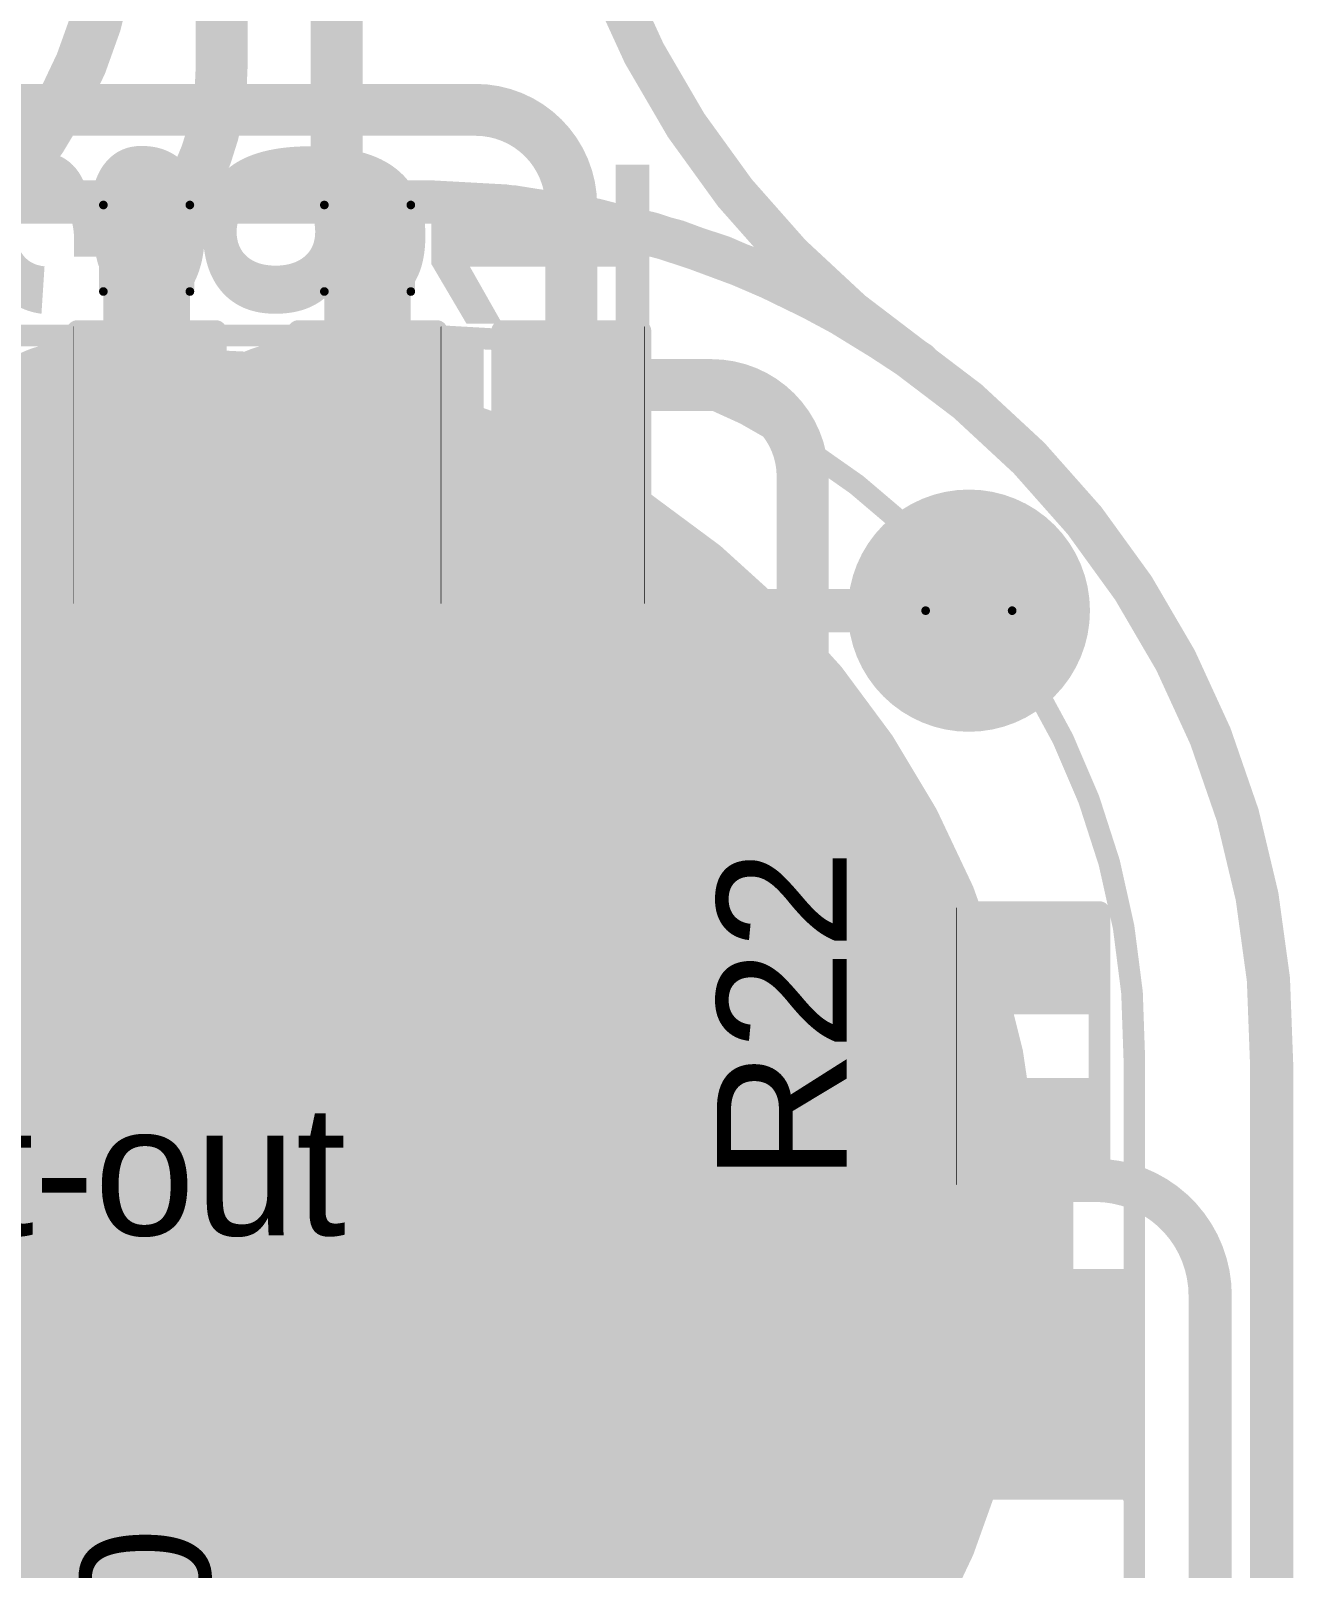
# Model space of a CAD drawing. Header units: inches. Extents: x -17 to 443, y -40 to 218.
# Drawn here: x 95.65 to 103.07, y 21.54 to 30.56 of the extents above; entities that cross this region are included whole.
import ezdxf

# ---------------------------------------------------------------- set-up
doc = ezdxf.new("R2010")
doc.units = ezdxf.units.IN
for name, color, linetype in [('Board Outline', 216, 'Continuous'), ('Bottom Layer', 5, 'Continuous'), ('Bottom Overlay', 54, 'Continuous'), ('Bottom Paste', 16, 'Continuous'), ('Bottom Solder', 6, 'Continuous'), ('Dimension', 6, 'Continuous'), ('Drill Drawing', 1, 'Continuous'), ('Fabrication', 76, 'Continuous'), ('Pad Holes', 156, 'Continuous'), ('Top Layer', 1, 'Continuous'), ('Top Overlay', 2, 'Continuous'), ('Top Paste', 8, 'Continuous'), ('Top Solder', 216, 'Continuous'), ('Via Holes', 16, 'Continuous')]:
    doc.layers.add(name, color=color, linetype=linetype)
doc.styles.add('Arial', font='', dxfattribs={"height": 0.2})
doc.styles.add('Arial Black_Bold', font='', dxfattribs={"height": 0.2})
doc.styles.get('Arial').set_extended_font_data('Arial')
doc.styles.get('Arial Black_Bold').set_extended_font_data('Arial Black', bold=True)

# ---------------------------------------------------------------- blocks, each defined once
blk = doc.blocks.new('S______B______0402_45')
at = {"layer": 'Top Layer'}
for points in [[(-0.6985, -0.3175), (-0.6985, 0.3175), (-0.2412999999999999, 0.3175), (-0.2413, -0.3175)], [(0.2412999999999999, -0.3175), (0.2413, 0.3175), (0.6985, 0.3175), (0.6985, -0.3175)]]:
    blk.add_hatch(color=1, dxfattribs=at).paths.add_polyline_path(points)
at = {"layer": 'Top Paste'}
for points in [[(-0.6985, -0.3175), (-0.6985, 0.3175), (-0.2412999999999999, 0.3175), (-0.2413, -0.3175)], [(0.2412999999999999, -0.3175), (0.2413, 0.3175), (0.6985, 0.3175), (0.6985, -0.3175)]]:
    blk.add_hatch(color=8, dxfattribs=at).paths.add_polyline_path(points)
at = {"layer": 'Top Solder'}
for points in [[(-0.75350116, -0.37250116), (-0.75350116, 0.37250116), (-0.1862988399999999, 0.37250116), (-0.18629884, -0.37250116)], [(0.1862988399999999, -0.37250116), (0.18629884, 0.37250116), (0.75350116, 0.37250116), (0.75350116, -0.37250116)]]:
    blk.add_hatch(color=216, dxfattribs=at).paths.add_polyline_path(points)
at = {"layer": 'Top Overlay'}
for points in [[(-0.7874, 0.4064, 0.127, 0.127, 0), (0.7874, 0.4064, 0.127, 0.127, 0)], [(-0.7874, 0.4064, 0.127, 0.127, 0), (-0.7874, -0.4064, 0.127, 0.127, 0)], [(0.7874, 0.4064, 0.127, 0.127, 0), (0.7874, -0.4064, 0.127, 0.127, 0)], [(-0.7874, -0.4064, 0.127, 0.127, 0), (0.7874, -0.4064, 0.127, 0.127, 0)], [(-0.8128, -0.4318, 0.0032258, 0.0032258, 0), (0.8128, -0.4318, 0.0032258, 0.0032258, 0)]]:
    blk.add_lwpolyline(points, format="xyseb", dxfattribs=at)
for points in [[(-0.8191499999999999, 0.4064, 0.0635, 0.0635, 1), (-0.7556499999999999, 0.4064, 0.0635, 0.0635, 1)], [(-0.8191499999999999, 0.4064, 0.0635, 0.0635, 1), (-0.7556499999999999, 0.4064, 0.0635, 0.0635, 1)], [(0.7556499999999999, 0.4064, 0.0635, 0.0635, 1), (0.8191499999999999, 0.4064, 0.0635, 0.0635, 1)], [(0.7556499999999999, 0.4064, 0.0635, 0.0635, 1), (0.8191499999999999, 0.4064, 0.0635, 0.0635, 1)], [(-0.8191499999999999, -0.4064, 0.0635, 0.0635, 1), (-0.7556499999999999, -0.4064, 0.0635, 0.0635, 1)], [(-0.8191499999999999, -0.4064, 0.0635, 0.0635, 1), (-0.7556499999999999, -0.4064, 0.0635, 0.0635, 1)], [(0.7556499999999999, -0.4064, 0.0635, 0.0635, 1), (0.8191499999999999, -0.4064, 0.0635, 0.0635, 1)], [(0.7556499999999999, -0.4064, 0.0635, 0.0635, 1), (0.8191499999999999, -0.4064, 0.0635, 0.0635, 1)], [(-0.81360518, -0.4318, 0.0016129, 0.0016129, 1), (-0.8119948199999999, -0.4318, 0.0016129, 0.0016129, 1)], [(0.8119948199999999, -0.4318, 0.0016129, 0.0016129, 1), (0.81360518, -0.4318, 0.0016129, 0.0016129, 1)]]:
    blk.add_lwpolyline(points, format="xyseb", close=True, dxfattribs=at)
at = {"layer": 'Top Overlay', "style": 'Arial Black_Bold'}
blk.add_text('SB511', height=1.27, dxfattribs=at).set_placement((-4.388119239999999, -0.44853098))
blk = doc.blocks.new('S______B______0402_47')
at = {"layer": 'Top Layer'}
for points in [[(-0.6985, -0.3175), (-0.6985, 0.3175), (-0.2412999999999999, 0.3175), (-0.2413, -0.3175)], [(0.2412999999999999, -0.3175), (0.2413, 0.3175), (0.6985, 0.3175), (0.6985, -0.3175)]]:
    blk.add_hatch(color=1, dxfattribs=at).paths.add_polyline_path(points)
at = {"layer": 'Top Paste'}
for points in [[(-0.6985, -0.3175), (-0.6985, 0.3175), (-0.2412999999999999, 0.3175), (-0.2413, -0.3175)], [(0.2412999999999999, -0.3175), (0.2413, 0.3175), (0.6985, 0.3175), (0.6985, -0.3175)]]:
    blk.add_hatch(color=8, dxfattribs=at).paths.add_polyline_path(points)
at = {"layer": 'Top Solder'}
for points in [[(-0.75350116, -0.37250116), (-0.75350116, 0.37250116), (-0.1862988399999999, 0.37250116), (-0.18629884, -0.37250116)], [(0.1862988399999999, -0.37250116), (0.18629884, 0.37250116), (0.75350116, 0.37250116), (0.75350116, -0.37250116)]]:
    blk.add_hatch(color=216, dxfattribs=at).paths.add_polyline_path(points)
at = {"layer": 'Top Overlay'}
for points in [[(-0.7874, 0.4064, 0.127, 0.127, 0), (0.7874, 0.4064, 0.127, 0.127, 0)], [(-0.7874, 0.4064, 0.127, 0.127, 0), (-0.7874, -0.4064, 0.127, 0.127, 0)], [(0.7874, 0.4064, 0.127, 0.127, 0), (0.7874, -0.4064, 0.127, 0.127, 0)], [(-0.7874, -0.4064, 0.127, 0.127, 0), (0.7874, -0.4064, 0.127, 0.127, 0)], [(-0.8128, -0.4318, 0.0032258, 0.0032258, 0), (0.8128, -0.4318, 0.0032258, 0.0032258, 0)]]:
    blk.add_lwpolyline(points, format="xyseb", dxfattribs=at)
for points in [[(-0.8191499999999999, 0.4064, 0.0635, 0.0635, 1), (-0.7556499999999999, 0.4064, 0.0635, 0.0635, 1)], [(-0.8191499999999999, 0.4064, 0.0635, 0.0635, 1), (-0.7556499999999999, 0.4064, 0.0635, 0.0635, 1)], [(0.7556499999999999, 0.4064, 0.0635, 0.0635, 1), (0.8191499999999999, 0.4064, 0.0635, 0.0635, 1)], [(0.7556499999999999, 0.4064, 0.0635, 0.0635, 1), (0.8191499999999999, 0.4064, 0.0635, 0.0635, 1)], [(-0.8191499999999999, -0.4064, 0.0635, 0.0635, 1), (-0.7556499999999999, -0.4064, 0.0635, 0.0635, 1)], [(-0.8191499999999999, -0.4064, 0.0635, 0.0635, 1), (-0.7556499999999999, -0.4064, 0.0635, 0.0635, 1)], [(0.7556499999999999, -0.4064, 0.0635, 0.0635, 1), (0.8191499999999999, -0.4064, 0.0635, 0.0635, 1)], [(0.7556499999999999, -0.4064, 0.0635, 0.0635, 1), (0.8191499999999999, -0.4064, 0.0635, 0.0635, 1)], [(-0.81360518, -0.4318, 0.0016129, 0.0016129, 1), (-0.8119948199999999, -0.4318, 0.0016129, 0.0016129, 1)], [(0.8119948199999999, -0.4318, 0.0016129, 0.0016129, 1), (0.81360518, -0.4318, 0.0016129, 0.0016129, 1)]]:
    blk.add_lwpolyline(points, format="xyseb", close=True, dxfattribs=at)
blk = doc.blocks.new('S______B______0402_113')
at = {"layer": 'Top Layer'}
for points in [[(-0.6985, -0.3175), (-0.6985, 0.3174999999999999), (-0.2413000000000001, 0.3175), (-0.2412999999999999, -0.3174999999999999)], [(0.2413025400000001, -0.3175), (0.2413025399999999, 0.3174999999999999), (0.6985025399999999, 0.3175), (0.6985025399999999, -0.3174999999999999)]]:
    blk.add_hatch(color=1, dxfattribs=at).paths.add_polyline_path(points)
at = {"layer": 'Top Paste'}
for points in [[(-0.6985, -0.3175), (-0.6985, 0.3174999999999999), (-0.2413000000000001, 0.3175), (-0.2412999999999999, -0.3174999999999999)], [(0.2413025400000001, -0.3175), (0.2413025399999999, 0.3174999999999999), (0.6985025399999999, 0.3175), (0.6985025399999999, -0.3174999999999999)]]:
    blk.add_hatch(color=8, dxfattribs=at).paths.add_polyline_path(points)
at = {"layer": 'Top Solder'}
for points in [[(-0.75350116, -0.3725011600000001), (-0.75350116, 0.3725011599999999), (-0.18629884, 0.3725011600000001), (-0.1862988399999999, -0.3725011599999999)], [(0.1863013800000001, -0.3725011600000001), (0.1863013799999999, 0.3725011599999999), (0.7535037, 0.3725011600000001), (0.7535037, -0.3725011599999999)]]:
    blk.add_hatch(color=216, dxfattribs=at).paths.add_polyline_path(points)
at = {"layer": 'Top Overlay'}
for points in [[(0.7874, 0.4064, 0.127, 0.127, 0), (-0.7874, 0.4064, 0.127, 0.127, 0)], [(-0.7874, -0.4064, 0.127, 0.127, 0), (-0.7874, 0.4064, 0.127, 0.127, 0)], [(0.7874, -0.4064, 0.127, 0.127, 0), (0.7874, 0.4064, 0.127, 0.127, 0)], [(0.7874, -0.4064, 0.127, 0.127, 0), (-0.7874, -0.4064, 0.127, 0.127, 0)], [(0.8128, -0.4318, 0.0032258, 0.0032258, 0), (-0.8127974599999999, -0.4318, 0.0032258, 0.0032258, 0)]]:
    blk.add_lwpolyline(points, format="xyseb", dxfattribs=at)
for points in [[(-0.8191499999999999, 0.4064, 0.0635, 0.0635, 1), (-0.7556499999999999, 0.4064, 0.0635, 0.0635, 1)], [(-0.8191499999999999, 0.4064, 0.0635, 0.0635, 1), (-0.7556499999999999, 0.4064, 0.0635, 0.0635, 1)], [(0.7556499999999999, 0.4064, 0.0635, 0.0635, 1), (0.8191499999999999, 0.4064, 0.0635, 0.0635, 1)], [(0.7556499999999999, 0.4064, 0.0635, 0.0635, 1), (0.8191499999999999, 0.4064, 0.0635, 0.0635, 1)], [(-0.8191499999999999, -0.4064, 0.0635, 0.0635, 1), (-0.7556499999999999, -0.4064, 0.0635, 0.0635, 1)], [(-0.8191499999999999, -0.4064, 0.0635, 0.0635, 1), (-0.7556499999999999, -0.4064, 0.0635, 0.0635, 1)], [(0.7556499999999999, -0.4064, 0.0635, 0.0635, 1), (0.8191499999999999, -0.4064, 0.0635, 0.0635, 1)], [(0.7556499999999999, -0.4064, 0.0635, 0.0635, 1), (0.8191499999999999, -0.4064, 0.0635, 0.0635, 1)], [(-0.8136026399999999, -0.4318, 0.0016129, 0.0016129, 1), (-0.81199228, -0.4318, 0.0016129, 0.0016129, 1)], [(0.8119948199999999, -0.4318, 0.0016129, 0.0016129, 1), (0.81360518, -0.4318, 0.0016129, 0.0016129, 1)]]:
    blk.add_lwpolyline(points, format="xyseb", close=True, dxfattribs=at)
blk = doc.blocks.new('R___0402_174')
at = {"layer": 'Top Layer'}
for points in [[(-0.6985, -0.3175), (-0.6985, 0.3174999999999999), (-0.2413000000000001, 0.3175), (-0.2412999999999999, -0.3174999999999999)], [(0.2413000000000001, -0.3175), (0.2412999999999999, 0.3174999999999999), (0.6985, 0.3175), (0.6985, -0.3174999999999999)]]:
    blk.add_hatch(color=1, dxfattribs=at).paths.add_polyline_path(points)
at = {"layer": 'Top Paste'}
for points in [[(-0.6985, -0.3175), (-0.6985, 0.3174999999999999), (-0.2413000000000001, 0.3175), (-0.2412999999999999, -0.3174999999999999)], [(0.2413000000000001, -0.3175), (0.2412999999999999, 0.3174999999999999), (0.6985, 0.3175), (0.6985, -0.3174999999999999)]]:
    blk.add_hatch(color=8, dxfattribs=at).paths.add_polyline_path(points)
at = {"layer": 'Top Solder'}
for points in [[(-0.75350116, -0.3725011600000001), (-0.75350116, 0.3725011599999999), (-0.18629884, 0.3725011600000001), (-0.1862988399999999, -0.3725011599999999)], [(0.18629884, -0.3725011600000001), (0.1862988399999999, 0.3725011599999999), (0.75350116, 0.3725011600000001), (0.75350116, -0.3725011599999999)]]:
    blk.add_hatch(color=216, dxfattribs=at).paths.add_polyline_path(points)
at = {"layer": 'Top Overlay'}
for points in [[(-0.7874, -0.4064, 0.127, 0.127, 0), (-0.7874, 0.4064, 0.127, 0.127, 0)], [(0.7874, 0.4064, 0.127, 0.127, 0), (-0.7874, 0.4064, 0.127, 0.127, 0)], [(0.7874, -0.4064, 0.127, 0.127, 0), (0.7874, 0.4064, 0.127, 0.127, 0)], [(0.7874, -0.4064, 0.127, 0.127, 0), (-0.7874, -0.4064, 0.127, 0.127, 0)], [(0.8128, -0.4318, 0.0032258, 0.0032258, 0), (-0.8128, -0.4318, 0.0032258, 0.0032258, 0)]]:
    blk.add_lwpolyline(points, format="xyseb", dxfattribs=at)
for points in [[(-0.8191499999999999, 0.4064, 0.0635, 0.0635, 1), (-0.7556499999999999, 0.4064, 0.0635, 0.0635, 1)], [(-0.8191499999999999, 0.4064, 0.0635, 0.0635, 1), (-0.7556499999999999, 0.4064, 0.0635, 0.0635, 1)], [(0.7556499999999999, 0.4064, 0.0635, 0.0635, 1), (0.8191499999999999, 0.4064, 0.0635, 0.0635, 1)], [(0.7556499999999999, 0.4064, 0.0635, 0.0635, 1), (0.8191499999999999, 0.4064, 0.0635, 0.0635, 1)], [(-0.8191499999999999, -0.4064, 0.0635, 0.0635, 1), (-0.7556499999999999, -0.4064, 0.0635, 0.0635, 1)], [(-0.8191499999999999, -0.4064, 0.0635, 0.0635, 1), (-0.7556499999999999, -0.4064, 0.0635, 0.0635, 1)], [(0.7556499999999999, -0.4064, 0.0635, 0.0635, 1), (0.8191499999999999, -0.4064, 0.0635, 0.0635, 1)], [(0.7556499999999999, -0.4064, 0.0635, 0.0635, 1), (0.8191499999999999, -0.4064, 0.0635, 0.0635, 1)], [(-0.81360518, -0.4318, 0.0016129, 0.0016129, 1), (-0.8119948199999999, -0.4318, 0.0016129, 0.0016129, 1)], [(0.8119948199999999, -0.4318, 0.0016129, 0.0016129, 1), (0.81360518, -0.4318, 0.0016129, 0.0016129, 1)]]:
    blk.add_lwpolyline(points, format="xyseb", close=True, dxfattribs=at)
blk = doc.blocks.new('LED_0603_199')
at = {"layer": 'Top Layer'}
for points in [[(-0.999998, 0.5000002699999999), (-0.499999, 0.5000002699999999), (-0.499999, -0.5000002699999999), (-0.999998, -0.5000002699999999)], [(0.50000154, 0.5000002699999999), (1.00000054, 0.5000002699999999), (1.00000054, -0.5000002699999999), (0.50000154, -0.5000002699999999)]]:
    blk.add_hatch(color=1, dxfattribs=at).paths.add_polyline_path(points)
at = {"layer": 'Top Overlay'}
blk.add_hatch(color=2, dxfattribs=at).paths.add_polyline_path([(1.11756952, -0.6603669799999999), (1.75256444, -0.6603669799999999), (1.75256444, 0.66043302), (1.11756952, 0.66043302)])
at = {"layer": 'Top Paste'}
for points in [[(-0.999998, 0.5000002699999999), (-0.499999, 0.5000002699999999), (-0.499999, -0.5000002699999999), (-0.999998, -0.5000002699999999)], [(0.50000154, 0.5000002699999999), (1.00000054, 0.5000002699999999), (1.00000054, -0.5000002699999999), (0.50000154, -0.5000002699999999)]]:
    blk.add_hatch(color=8, dxfattribs=at).paths.add_polyline_path(points)
at = {"layer": 'Top Solder'}
for points in [[(-1.101598, 0.6016002699999999), (-0.398399, 0.6016002699999999), (-0.398399, -0.6016002699999999), (-1.101598, -0.6016002699999999)], [(0.39840154, 0.6016002699999999), (1.10160054, 0.6016002699999999), (1.10160054, -0.6016002699999999), (0.39840154, -0.6016002699999999)]]:
    blk.add_hatch(color=216, dxfattribs=at).paths.add_polyline_path(points)
at = {"layer": 'Top Overlay'}
for points in [[(-1.1176, 0.6096, 0.127, 0.127, 0), (-1.1176, -0.6096, 0.127, 0.127, 0)], [(-1.1176, 0.6096, 0.127, 0.127, 0), (-0.4318, 0.6096, 0.127, 0.127, 0)], [(0.4318, 0.6096, 0.127, 0.127, 0), (1.11760254, 0.6096, 0.127, 0.127, 0)], [(1.11760254, 0.6096, 0.127, 0.127, 0), (1.11760254, -0.6096, 0.127, 0.127, 0)], [(-1.1176, -0.6096, 0.127, 0.127, 0), (-0.4318, -0.6096, 0.127, 0.127, 0)], [(0.4318, -0.6096, 0.127, 0.127, 0), (1.11760254, -0.6096, 0.127, 0.127, 0)]]:
    blk.add_lwpolyline(points, format="xyseb", dxfattribs=at)
for points in [[(-1.14935, 0.6096, 0.0635, 0.0635, 1), (-1.08585, 0.6096, 0.0635, 0.0635, 1)], [(-1.14935, 0.6096, 0.0635, 0.0635, 1), (-1.08585, 0.6096, 0.0635, 0.0635, 1)], [(-0.46355, 0.6096, 0.0635, 0.0635, 1), (-0.40005, 0.6096, 0.0635, 0.0635, 1)], [(0.40005, 0.6096, 0.0635, 0.0635, 1), (0.46355, 0.6096, 0.0635, 0.0635, 1)], [(1.08585254, 0.6096, 0.0635, 0.0635, 1), (1.14935254, 0.6096, 0.0635, 0.0635, 1)], [(1.08585254, 0.6096, 0.0635, 0.0635, 1), (1.14935254, 0.6096, 0.0635, 0.0635, 1)], [(-1.14935, -0.6096, 0.0635, 0.0635, 1), (-1.08585, -0.6096, 0.0635, 0.0635, 1)], [(-1.14935, -0.6096, 0.0635, 0.0635, 1), (-1.08585, -0.6096, 0.0635, 0.0635, 1)], [(-0.46355, -0.6096, 0.0635, 0.0635, 1), (-0.40005, -0.6096, 0.0635, 0.0635, 1)], [(0.40005, -0.6096, 0.0635, 0.0635, 1), (0.46355, -0.6096, 0.0635, 0.0635, 1)], [(1.08585254, -0.6096, 0.0635, 0.0635, 1), (1.14935254, -0.6096, 0.0635, 0.0635, 1)], [(1.08585254, -0.6096, 0.0635, 0.0635, 1), (1.14935254, -0.6096, 0.0635, 0.0635, 1)]]:
    blk.add_lwpolyline(points, format="xyseb", close=True, dxfattribs=at)
blk = doc.blocks.new('EMG_ELECTRODE_4_____B_211')
at = {"layer": 'Bottom Layer'}
h = blk.add_hatch(color=5, dxfattribs=at)
edge = h.paths.add_edge_path()
edge.add_arc((-5.588e-05, 19.9743695), 5.00000016, 0, 360)
at = {"layer": 'Bottom Paste'}
h = blk.add_hatch(color=16, dxfattribs=at)
edge = h.paths.add_edge_path()
edge.add_arc((-5.588e-05, 19.9743695), 5.00000016, 0, 360)
at = {"layer": 'Bottom Solder'}
h = blk.add_hatch(color=6, dxfattribs=at)
edge = h.paths.add_edge_path()
edge.add_arc((-5.588e-05, 19.9743695), 5.10160016, 0, 360)
at = {"layer": 'Bottom Overlay'}
for points in [[(-1.5307437, 25.19982006, 0.127, 0.127, 0), (1.53063194, 25.19982006, 0.127, 0.127, 0)], [(1.53063194, 25.19982006, 0.127, 0.127, -0.4142135623730951), (5.68317888, 20.95289688, 0.127, 0.127, 0)], [(5.68317126, -21.00415662, 0.127, 0.127, 0), (5.68317888, 20.95289688, 0.127, 0.127, 0)]]:
    blk.add_lwpolyline(points, format="xyseb", dxfattribs=at)
for points in [[(1.49888194, 25.19982006, 0.0635, 0.0635, 1), (1.56238194, 25.19982006, 0.0635, 0.0635, 1)], [(1.49888194, 25.19982006, 0.0635, 0.0635, 1), (1.56238194, 25.19982006, 0.0635, 0.0635, 1)], [(5.65142888, 20.95289688, 0.0635, 0.0635, 1), (5.71492888, 20.95289688, 0.0635, 0.0635, 1)], [(5.65142888, 20.95289688, 0.0635, 0.0635, 1), (5.71492888, 20.95289688, 0.0635, 0.0635, 1)]]:
    blk.add_lwpolyline(points, format="xyseb", close=True, dxfattribs=at)

msp = doc.modelspace()

# ---------------------------------------------------------------- hatches: boundary and pattern name
at = {"layer": 'Bottom Layer'}
h = msp.add_hatch(color=5, dxfattribs=at)
edge = h.paths.add_edge_path()
edge.add_arc((96.33167169999999, 29.28750556), 0.2999994, 0, 360)
h = msp.add_hatch(color=5, dxfattribs=at)
edge = h.paths.add_edge_path()
edge.add_arc((97.62954312, 29.28750048), 0.2999994, 0, 360)
at = {"layer": 'Bottom Solder'}
h = msp.add_hatch(color=6, dxfattribs=at)
edge = h.paths.add_edge_path()
edge.add_arc((101.16141058, 27.15937672), 0.1016, 0, 360)
at = {"layer": 'Pad Holes'}
h = msp.add_hatch(color=7, dxfattribs=at)
edge = h.paths.add_edge_path()
edge.add_arc((101.16141058, 27.15937672), 0.499999, 0, 360)
at = {"layer": 'Top Layer'}
h = msp.add_hatch(color=1, dxfattribs=at)
edge = h.paths.add_edge_path()
edge.add_arc((96.33167169999999, 29.28750556), 0.2999994, 0, 360)
h = msp.add_hatch(color=1, dxfattribs=at)
edge = h.paths.add_edge_path()
edge.add_arc((97.62954312, 29.28750048), 0.2999994, 0, 360)
for points in [[(97.31204312, 27.95069848), (98.31060347999998, 27.95069848), (98.31060347999998, 28.71269848), (97.31204312, 28.71269848)], [(99.14331453999999, 28.07770356), (98.16420042, 28.07770356), (98.16420042, 27.31570356), (99.14331453999999, 27.31570356)]]:
    msp.add_hatch(color=1, dxfattribs=at).paths.add_polyline_path(points)
at = {"layer": 'Top Solder'}
h = msp.add_hatch(color=216, dxfattribs=at)
edge = h.paths.add_edge_path()
edge.add_arc((101.16141058, 27.15937672), 0.1016, 0, 360)
at = {"layer": 'Via Holes'}
h = msp.add_hatch(color=7, dxfattribs=at)
edge = h.paths.add_edge_path()
edge.add_arc((96.33167169999999, 29.28750556), 0.1499997, 0, 360)
h = msp.add_hatch(color=7, dxfattribs=at)
edge = h.paths.add_edge_path()
edge.add_arc((97.62954312, 29.28750048), 0.1499997, 0, 360)

# ---------------------------------------------------------------- linework, layer by layer
at = {"layer": 'Board Outline'}
for points in [[(100.86001672, 28.61553586, 0.127, 0.127, -0.2500687460615744), (98.69176096, 32.79206801999999, 0.127, 0.127, 0)], [(100.86001672, 28.61553586, 0.127, 0.127, 0), (100.8601742, 28.61523106, 0.127, 0.127, 0)], [(100.8616474, 28.61727575999999, 0.127, 0.127, -0.2441754300213249), (102.93937502, 24.50402262, 0.127, 0.127, 0)], [(102.93937502, 24.50407596, 0.127, 0.127, 0), (102.9394436, -17.37729316, 0.127, 0.127, 0)]]:
    msp.add_lwpolyline(points, format="xyseb", dxfattribs=at)
for points in [[(100.82826672, 28.61553586, 0.0635, 0.0635, 1), (100.89176672, 28.61553586, 0.0635, 0.0635, 1)], [(100.82826672, 28.61553586, 0.0635, 0.0635, 1), (100.89176672, 28.61553586, 0.0635, 0.0635, 1)], [(100.8284242, 28.61523106, 0.0635, 0.0635, 1), (100.8919242, 28.61523106, 0.0635, 0.0635, 1)], [(100.8298974, 28.61727575999999, 0.0635, 0.0635, 1), (100.8933974, 28.61727575999999, 0.0635, 0.0635, 1)], [(102.90762502, 24.50407596, 0.0635, 0.0635, 1), (102.97112502, 24.50407596, 0.0635, 0.0635, 1)], [(102.90762502, 24.50402262, 0.0635, 0.0635, 1), (102.97112502, 24.50402262, 0.0635, 0.0635, 1)]]:
    msp.add_lwpolyline(points, format="xyseb", close=True, dxfattribs=at)
at = {"layer": 'Bottom Layer'}
for points in [[(96.77226009999998, 30.35117882, 0.3048, 0.3048, 0), (96.77226009999998, 34.4182954, 0.3048, 0.3048, 0)], [(97.44837507999999, 29.72487832, 0.3048, 0.3048, 0), (97.44837507999999, 34.4182954, 0.3048, 0.3048, 0)], [(96.13989407999999, 31.34410038, 0.3048, 0.3048, -0.198912367379658), (95.39594586, 29.5480486, 0.3048, 0.3048, 0)], [(96.77226009999998, 30.35117882, 0.3048, 0.3048, -0.198912367379658), (96.33167169999999, 29.28750556, 0.3048, 0.3048, 0)], [(97.62954312, 29.28750048, 0.3048, 0.3048, -0.198912367379658), (97.44837507999999, 29.72487832, 0.3048, 0.3048, 0)], [(96.45001792, 23.57614538, 0.254, 0.254, -0.4142135623730951), (96.68833341999999, 23.81446088, 0.254, 0.254, 0)], [(96.68833341999999, 23.81446088, 0.254, 0.254, 0), (101.90129226, 23.81446088, 0.254, 0.254, 0)], [(101.90129226, 23.81446088, 0.254, 0.254, -0.4142135623730951), (102.57874074, 23.1370124, 0.254, 0.254, 0)], [(102.57874074, 10.26953242, 0.254, 0.254, 0), (102.57874074, 23.1370124, 0.254, 0.254, 0)]]:
    msp.add_lwpolyline(points, format="xyseb", dxfattribs=at)
for points in [[(96.6960601, 30.35117882, 0.1524, 0.1524, 1), (96.8484601, 30.35117882, 0.1524, 0.1524, 1)], [(96.6960601, 30.35117882, 0.1524, 0.1524, 1), (96.8484601, 30.35117882, 0.1524, 0.1524, 1)], [(97.37217507999999, 29.72487832, 0.1524, 0.1524, 1), (97.52457507999999, 29.72487832, 0.1524, 0.1524, 1)], [(97.37217507999999, 29.72487832, 0.1524, 0.1524, 1), (97.52457507999999, 29.72487832, 0.1524, 0.1524, 1)], [(96.25547169999999, 29.28750556, 0.1524, 0.1524, 1), (96.4078717, 29.28750556, 0.1524, 0.1524, 1)], [(97.55334312, 29.28750048, 0.1524, 0.1524, 1), (97.70574312, 29.28750048, 0.1524, 0.1524, 1)], [(96.62483342, 23.81446088, 0.127, 0.127, 1), (96.75183342, 23.81446088, 0.127, 0.127, 1)], [(96.62483342, 23.81446088, 0.127, 0.127, 1), (96.75183342, 23.81446088, 0.127, 0.127, 1)], [(101.83779226, 23.81446088, 0.127, 0.127, 1), (101.96479226, 23.81446088, 0.127, 0.127, 1)], [(101.83779226, 23.81446088, 0.127, 0.127, 1), (101.96479226, 23.81446088, 0.127, 0.127, 1)], [(96.38651792, 23.57614538, 0.127, 0.127, 1), (96.51351792, 23.57614538, 0.127, 0.127, 1)], [(102.51524074, 23.1370124, 0.127, 0.127, 1), (102.64224074, 23.1370124, 0.127, 0.127, 1)], [(102.51524074, 23.1370124, 0.127, 0.127, 1), (102.64224074, 23.1370124, 0.127, 0.127, 1)]]:
    msp.add_lwpolyline(points, format="xyseb", close=True, dxfattribs=at)
at = {"layer": 'Dimension'}
msp.add_lwpolyline([(78.5114, 27.15937672, 0.254, 0.254, 0), (101.16141058, 27.15937672, 0.254, 0.254, 0)], format="xyseb", dxfattribs=at)
msp.add_lwpolyline([(101.09791058, 27.15937672, 0.127, 0.127, 1), (101.22491058, 27.15937672, 0.127, 0.127, 1)], format="xyseb", close=True, dxfattribs=at)
at = {"layer": 'Drill Drawing'}
for points in [[(96.0776717, 29.54150556, 0.0508, 0.0508, 0), (96.5856717, 29.54150556, 0.0508, 0.0508, 0)], [(96.0776717, 29.03350556, 0.0508, 0.0508, 0), (96.0776717, 29.54150556, 0.0508, 0.0508, 0)], [(96.5856717, 29.03350556, 0.0508, 0.0508, 0), (96.5856717, 29.54150556, 0.0508, 0.0508, 0)], [(97.37554311999999, 29.54150048, 0.0508, 0.0508, 0), (97.88354312, 29.54150048, 0.0508, 0.0508, 0)], [(97.37554311999999, 29.03350048, 0.0508, 0.0508, 0), (97.37554311999999, 29.54150048, 0.0508, 0.0508, 0)], [(97.88354312, 29.03350048, 0.0508, 0.0508, 0), (97.88354312, 29.54150048, 0.0508, 0.0508, 0)], [(96.0776717, 29.03350556, 0.0508, 0.0508, 0), (96.5856717, 29.03350556, 0.0508, 0.0508, 0)], [(97.37554311999999, 29.03350048, 0.0508, 0.0508, 0), (97.88354312, 29.03350048, 0.0508, 0.0508, 0)]]:
    msp.add_lwpolyline(points, format="xyseb", dxfattribs=at)
for points in [[(96.0649717, 29.54150556, 0.0254, 0.0254, 1), (96.09037169999999, 29.54150556, 0.0254, 0.0254, 1)], [(96.0649717, 29.54150556, 0.0254, 0.0254, 1), (96.09037169999999, 29.54150556, 0.0254, 0.0254, 1)], [(96.5729717, 29.54150556, 0.0254, 0.0254, 1), (96.59837169999999, 29.54150556, 0.0254, 0.0254, 1)], [(96.5729717, 29.54150556, 0.0254, 0.0254, 1), (96.59837169999999, 29.54150556, 0.0254, 0.0254, 1)], [(97.36284312, 29.54150048, 0.0254, 0.0254, 1), (97.38824311999998, 29.54150048, 0.0254, 0.0254, 1)], [(97.36284312, 29.54150048, 0.0254, 0.0254, 1), (97.38824311999998, 29.54150048, 0.0254, 0.0254, 1)], [(97.87084311999999, 29.54150048, 0.0254, 0.0254, 1), (97.89624312, 29.54150048, 0.0254, 0.0254, 1)], [(97.87084311999999, 29.54150048, 0.0254, 0.0254, 1), (97.89624312, 29.54150048, 0.0254, 0.0254, 1)], [(96.0649717, 29.03350556, 0.0254, 0.0254, 1), (96.09037169999999, 29.03350556, 0.0254, 0.0254, 1)], [(96.0649717, 29.03350556, 0.0254, 0.0254, 1), (96.09037169999999, 29.03350556, 0.0254, 0.0254, 1)], [(96.5729717, 29.03350556, 0.0254, 0.0254, 1), (96.59837169999999, 29.03350556, 0.0254, 0.0254, 1)], [(96.5729717, 29.03350556, 0.0254, 0.0254, 1), (96.59837169999999, 29.03350556, 0.0254, 0.0254, 1)], [(97.36284312, 29.03350048, 0.0254, 0.0254, 1), (97.38824311999998, 29.03350048, 0.0254, 0.0254, 1)], [(97.36284312, 29.03350048, 0.0254, 0.0254, 1), (97.38824311999998, 29.03350048, 0.0254, 0.0254, 1)], [(97.87084311999999, 29.03350048, 0.0254, 0.0254, 1), (97.89624312, 29.03350048, 0.0254, 0.0254, 1)], [(97.87084311999999, 29.03350048, 0.0254, 0.0254, 1), (97.89624312, 29.03350048, 0.0254, 0.0254, 1)], [(101.41541058, 27.15937672, 0.0508, 0.0508, 1), (100.90741058, 27.15937672, 0.0508, 0.0508, 1)], [(100.89471058, 27.15937672, 0.0254, 0.0254, 1), (100.92011058, 27.15937672, 0.0254, 0.0254, 1)], [(101.40271058, 27.15937672, 0.0254, 0.0254, 1), (101.42811058, 27.15937672, 0.0254, 0.0254, 1)]]:
    msp.add_lwpolyline(points, format="xyseb", close=True, dxfattribs=at)
at = {"layer": 'Fabrication'}
for points in [[(100.86001672, 28.61553586, 0.254, 0.254, -0.2500687460615744), (98.69176096, 32.79206801999999, 0.254, 0.254, 0)], [(94.91651324, 29.55984182, 0.254, 0.254, 0), (97.995867, 29.55984182, 0.254, 0.254, 0)], [(94.91651324, 29.55984182, 0.254, 0.254, 0), (97.995867, 29.55984182, 0.254, 0.254, 0)], [(97.995867, 29.55984182, 0.254, 0.254, -0.414213562373093), (102.93937502, 24.50397944, 0.254, 0.254, 0)], [(97.99592288, 29.55984182, 0.254, 0.254, -0.1546127337349248), (100.86453538, 28.6154749, 0.254, 0.254, 0)], [(102.93937502, 24.50408866, 0.254, 0.254, 0), (102.9394436, -17.37729316, 0.254, 0.254, 0)]]:
    msp.add_lwpolyline(points, format="xyseb", dxfattribs=at)
for points in [[(97.932367, 29.55984182, 0.127, 0.127, 1), (98.059367, 29.55984182, 0.127, 0.127, 1)], [(97.932367, 29.55984182, 0.127, 0.127, 1), (98.059367, 29.55984182, 0.127, 0.127, 1)], [(97.932367, 29.55984182, 0.127, 0.127, 1), (98.059367, 29.55984182, 0.127, 0.127, 1)], [(97.93242288, 29.55984182, 0.127, 0.127, 1), (98.05942288, 29.55984182, 0.127, 0.127, 1)], [(100.79651672, 28.61553586, 0.127, 0.127, 1), (100.92351672, 28.61553586, 0.127, 0.127, 1)], [(100.80103538, 28.6154749, 0.127, 0.127, 1), (100.92803538, 28.6154749, 0.127, 0.127, 1)], [(101.4499622, 23.5762038, 0.254, 0.254, 1), (91.44996187999999, 23.5762038, 0.254, 0.254, 1)], [(101.74564106, 27.15937672, 0.254, 0.254, 1), (100.5771801, 27.15937672, 0.254, 0.254, 1)], [(100.5136801, 27.15937672, 0.127, 0.127, 1), (100.6406801, 27.15937672, 0.127, 0.127, 1)], [(101.68214106, 27.15937672, 0.127, 0.127, 1), (101.80914106, 27.15937672, 0.127, 0.127, 1)], [(102.87587502, 24.50408866, 0.127, 0.127, 1), (103.00287502, 24.50408866, 0.127, 0.127, 1)], [(102.87587502, 24.50397944, 0.127, 0.127, 1), (103.00287502, 24.50397944, 0.127, 0.127, 1)], [(101.3864622, 23.5762038, 0.127, 0.127, 1), (101.5134622, 23.5762038, 0.127, 0.127, 1)]]:
    msp.add_lwpolyline(points, format="xyseb", close=True, dxfattribs=at)
at = {"layer": 'Top Layer'}
for points in [[(95.39829282, 30.10030302, 0.3048, 0.3048, 0), (98.26358807999999, 30.10030302, 0.3048, 0.3048, 0)], [(98.26358807999999, 30.10030302, 0.3048, 0.3048, -0.4142135623730951), (98.82581454, 29.53807656, 0.3048, 0.3048, 0)], [(98.82581454, 28.48410102, 0.3048, 0.3048, 0), (98.82581454, 29.53807656, 0.3048, 0.3048, 0)], [(96.33167169999999, 28.5603061, 0.508, 0.508, 0), (96.33167169999999, 29.28750556, 0.508, 0.508, 0)], [(97.62954312, 28.48410102, 0.508, 0.508, 0), (97.62954312, 29.28750048, 0.508, 0.508, 0)], [(96.33167169999999, 28.48410356, 0.3048, 0.3048, 0), (96.4967717, 28.40790356, 0.3048, 0.3048, 0)], [(98.82581454, 28.48410102, 0.3048, 0.3048, 0), (99.64881263999999, 28.48410102, 0.3048, 0.3048, 0)], [(99.64881263999999, 28.48410102, 0.3048, 0.3048, -0.4142135623730951), (100.18471962, 27.94819404, 0.3048, 0.3048, 0)], [(96.4967717, 28.40790356, 0.3048, 0.3048, 0), (96.88721796, 28.0017347, 0.3048, 0.3048, 0)], [(97.82230625999999, 28.33169848, 0.3809999999999999, 0.3809999999999999, 0), (97.9515694, 28.33169848, 0.3809999999999999, 0.3809999999999999, 0)], [(98.14207194, 28.10089122, 0.3809999999999999, 0.3809999999999999, 0), (98.35470041999999, 27.88826274, 0.3809999999999999, 0.3809999999999999, 0)], [(96.8872205, 28.0017347, 0.3048, 0.3048, -0.1899414445800947), (96.97933614, 27.77780322, 0.3048, 0.3048, 0)], [(98.35470041999999, 27.8872061, 0.3809999999999999, 0.3809999999999999, 0), (98.35470041999999, 27.88826274, 0.3809999999999999, 0.3809999999999999, 0)], [(100.18471962, 25.47750302, 0.3048, 0.3048, 0), (100.18471962, 27.94819404, 0.3048, 0.3048, 0)], [(98.35470041999999, 27.8872061, 0.3809999999999999, 0.3809999999999999, 0), (98.48550788, 27.75639864, 0.3809999999999999, 0.3809999999999999, 0)], [(96.97933359999999, 27.77780322, 0.3048, 0.3048, 0), (96.98017433999999, 27.72129838, 0.3048, 0.3048, 0)], [(98.42615315999998, 27.61224602, 0.3048, 0.3048, -0.197822719320658), (98.48550788, 27.75639864, 0.3048, 0.3048, 0)], [(98.48550788, 27.75639864, 0.3809999999999999, 0.3809999999999999, 0), (98.54520296, 27.69670356, 0.3809999999999999, 0.3809999999999999, 0)], [(98.48550788, 27.75639864, 0.3048, 0.3048, -0.001048394384282018), (98.48611494, 27.7570057, 0.3048, 0.3048, 0)], [(96.98017433999999, 25.32423688, 0.3048, 0.3048, 0), (96.98017433999999, 27.72129838, 0.3048, 0.3048, 0)], [(98.54520296, 27.69670356, 0.3809999999999999, 0.3809999999999999, 0), (98.65375748, 27.69670356, 0.3809999999999999, 0.3809999999999999, 0)], [(98.42615315999998, 25.8213479, 0.3048, 0.3048, 0), (98.42615315999998, 27.61224602, 0.3048, 0.3048, 0)], [(95.13540028, 27.54430356, 0.3048, 0.3048, -0.1989123479952574), (95.8490717, 25.8213479, 0.3048, 0.3048, 0)], [(96.33167169999999, 27.54430102, 0.3048, 0.3048, 0), (96.34663737999999, 27.54430102, 0.3048, 0.3048, 0)], [(96.34663737999999, 27.54430102, 0.3048, 0.3048, 0), (96.42283737999999, 27.46810102, 0.3048, 0.3048, 0)], [(97.62954312, 27.46809848, 0.3048, 0.3048, 0), (97.62954312, 27.54429848, 0.3048, 0.3048, 0)], [(96.42283737999999, 19.3759455, 0.3048, 0.3048, 0), (96.42283737999999, 27.46810102, 0.3048, 0.3048, 0)], [(97.62954058, 25.46403594, 0.3048, 0.3048, 0), (97.62954312, 27.46809848, 0.3048, 0.3048, 0)], [(95.8490717, 19.67448694, 0.3048, 0.3048, 0), (95.8490717, 25.8213479, 0.3048, 0.3048, 0)], [(98.74583501999999, 25.04957144, 0.3048, 0.3048, -0.198912367379658), (98.42615315999998, 25.8213479, 0.3048, 0.3048, 0)], [(97.62953804, 25.46279388, 0.3048, 0.3048, 0), (97.62954058, 25.46403594, 0.3048, 0.3048, 0)], [(97.86422642, 24.89892658, 0.3048, 0.3048, -0.199285063177296), (97.62953804, 25.46279388, 0.3048, 0.3048, 0)], [(100.59046176, 25.07176088, 0.3048, 0.3048, -0.4142135623730951), (100.18471962, 25.47750302, 0.3048, 0.3048, 0)], [(97.33109819999999, 24.47531554, 0.3048, 0.3048, -0.1996126708084749), (96.98017433999999, 25.32423688, 0.3048, 0.3048, 0)], [(98.74583501999999, 25.0495689, 0.3048, 0.3048, 0), (99.45519606, 24.34020786, 0.3048, 0.3048, 0)], [(100.59046176, 25.07176088, 0.3048, 0.3048, 0), (101.52177562, 25.07176088, 0.3048, 0.3048, 0)], [(97.86422388, 24.89892404, 0.3048, 0.3048, 0), (98.77644964, 23.98671352, 0.3048, 0.3048, 0)], [(97.33109819999999, 24.47531554, 0.3048, 0.3048, 0), (97.33229962, 24.4741192, 0.3048, 0.3048, 0)], [(97.33229962, 24.4741192, 0.3048, 0.3048, 0), (98.17077139999999, 23.63564742, 0.3048, 0.3048, 0)], [(99.45519606, 24.34020786, 0.3048, 0.3048, -0.198912367379658), (100.19914428, 22.54415608, 0.3048, 0.3048, 0)], [(101.52177562, 22.33948034, 0.508, 0.508, 0), (101.52177562, 24.05437658, 0.508, 0.508, 0)], [(98.77644964, 23.98671352, 0.3048, 0.3048, -0.198912367379658), (99.52039786, 22.19066174, 0.3048, 0.3048, 0)], [(98.17077139999999, 23.63564742, 0.3048, 0.3048, -0.198912367379658), (98.86391961999999, 21.96223954, 0.3048, 0.3048, 0)], [(100.19914428, 16.7237029, 0.3048, 0.3048, 0), (100.19914428, 22.54415608, 0.3048, 0.3048, 0)], [(99.52039786, 21.28650302, 0.3048, 0.3048, 0), (99.52039786, 22.19066174, 0.3048, 0.3048, 0)], [(98.86391961999999, 10.74697622, 0.3048, 0.3048, 0), (98.86391961999999, 21.96223954, 0.3048, 0.3048, 0)]]:
    msp.add_lwpolyline(points, format="xyseb", dxfattribs=at)
for points in [[(98.18738807999999, 30.10030302, 0.1524, 0.1524, 1), (98.33978807999999, 30.10030302, 0.1524, 0.1524, 1)], [(98.18738807999999, 30.10030302, 0.1524, 0.1524, 1), (98.33978807999999, 30.10030302, 0.1524, 0.1524, 1)], [(98.74961454, 29.53807656, 0.1524, 0.1524, 1), (98.90201454, 29.53807656, 0.1524, 0.1524, 1)], [(98.74961454, 29.53807656, 0.1524, 0.1524, 1), (98.90201454, 29.53807656, 0.1524, 0.1524, 1)], [(96.20467169999999, 29.28750556, 0.254, 0.254, 1), (96.4586717, 29.28750556, 0.254, 0.254, 1)], [(97.50254312, 29.28750048, 0.254, 0.254, 1), (97.75654312, 29.28750048, 0.254, 0.254, 1)], [(96.20467169999999, 28.5603061, 0.254, 0.254, 1), (96.4586717, 28.5603061, 0.254, 0.254, 1)], [(97.50254312, 28.48410102, 0.254, 0.254, 1), (97.75654312, 28.48410102, 0.254, 0.254, 1)], [(96.25547169999999, 28.48410356, 0.1524, 0.1524, 1), (96.4078717, 28.48410356, 0.1524, 0.1524, 1)], [(98.74961454, 28.48410102, 0.1524, 0.1524, 1), (98.90201454, 28.48410102, 0.1524, 0.1524, 1)], [(98.74961454, 28.48410102, 0.1524, 0.1524, 1), (98.90201454, 28.48410102, 0.1524, 0.1524, 1)], [(99.57261263999999, 28.48410102, 0.1524, 0.1524, 1), (99.72501264, 28.48410102, 0.1524, 0.1524, 1)], [(99.57261263999999, 28.48410102, 0.1524, 0.1524, 1), (99.72501264, 28.48410102, 0.1524, 0.1524, 1)], [(96.42057169999998, 28.40790356, 0.1524, 0.1524, 1), (96.5729717, 28.40790356, 0.1524, 0.1524, 1)], [(96.42057169999998, 28.40790356, 0.1524, 0.1524, 1), (96.5729717, 28.40790356, 0.1524, 0.1524, 1)], [(97.72705625999998, 28.33169848, 0.1905, 0.1905, 1), (97.91755626, 28.33169848, 0.1905, 0.1905, 1)], [(97.85631939999999, 28.33169848, 0.1905, 0.1905, 1), (98.04681939999999, 28.33169848, 0.1905, 0.1905, 1)], [(98.04682194, 28.10089122, 0.1905, 0.1905, 1), (98.23732193999999, 28.10089122, 0.1905, 0.1905, 1)], [(96.81101796, 28.0017347, 0.1524, 0.1524, 1), (96.96341795999999, 28.0017347, 0.1524, 0.1524, 1)], [(96.8110205, 28.0017347, 0.1524, 0.1524, 1), (96.9634205, 28.0017347, 0.1524, 0.1524, 1)], [(98.25945042, 27.88826274, 0.1905, 0.1905, 1), (98.44995042, 27.88826274, 0.1905, 0.1905, 1)], [(98.25945042, 27.88826274, 0.1905, 0.1905, 1), (98.44995042, 27.88826274, 0.1905, 0.1905, 1)], [(100.10851962, 27.94819404, 0.1524, 0.1524, 1), (100.26091962, 27.94819404, 0.1524, 0.1524, 1)], [(100.10851962, 27.94819404, 0.1524, 0.1524, 1), (100.26091962, 27.94819404, 0.1524, 0.1524, 1)], [(98.25945042, 27.8872061, 0.1905, 0.1905, 1), (98.44995042, 27.8872061, 0.1905, 0.1905, 1)], [(98.25945042, 27.8872061, 0.1905, 0.1905, 1), (98.44995042, 27.8872061, 0.1905, 0.1905, 1)], [(96.9031336, 27.77780322, 0.1524, 0.1524, 1), (97.05553359999999, 27.77780322, 0.1524, 0.1524, 1)], [(96.90313614, 27.77780322, 0.1524, 0.1524, 1), (97.05553614, 27.77780322, 0.1524, 0.1524, 1)], [(98.39025788, 27.75639864, 0.1905, 0.1905, 1), (98.58075788, 27.75639864, 0.1905, 0.1905, 1)], [(98.39025788, 27.75639864, 0.1905, 0.1905, 1), (98.58075788, 27.75639864, 0.1905, 0.1905, 1)], [(98.40930787999999, 27.75639864, 0.1524, 0.1524, 1), (98.56170788, 27.75639864, 0.1524, 0.1524, 1)], [(98.40930787999999, 27.75639864, 0.1524, 0.1524, 1), (98.56170788, 27.75639864, 0.1524, 0.1524, 1)], [(98.40991494, 27.7570057, 0.1524, 0.1524, 1), (98.56231494, 27.7570057, 0.1524, 0.1524, 1)], [(96.90397434, 27.72129838, 0.1524, 0.1524, 1), (97.05637433999999, 27.72129838, 0.1524, 0.1524, 1)], [(96.90397434, 27.72129838, 0.1524, 0.1524, 1), (97.05637433999999, 27.72129838, 0.1524, 0.1524, 1)], [(98.44995295999999, 27.69670356, 0.1905, 0.1905, 1), (98.64045295999999, 27.69670356, 0.1905, 0.1905, 1)], [(98.44995295999999, 27.69670356, 0.1905, 0.1905, 1), (98.64045295999999, 27.69670356, 0.1905, 0.1905, 1)], [(98.55850747999999, 27.69670356, 0.1905, 0.1905, 1), (98.74900748, 27.69670356, 0.1905, 0.1905, 1)], [(98.34995316, 27.61224602, 0.1524, 0.1524, 1), (98.50235316, 27.61224602, 0.1524, 0.1524, 1)], [(98.34995316, 27.61224602, 0.1524, 0.1524, 1), (98.50235316, 27.61224602, 0.1524, 0.1524, 1)], [(96.25547169999999, 27.54430102, 0.1524, 0.1524, 1), (96.4078717, 27.54430102, 0.1524, 0.1524, 1)], [(96.27043738, 27.54430102, 0.1524, 0.1524, 1), (96.42283737999999, 27.54430102, 0.1524, 0.1524, 1)], [(96.27043738, 27.54430102, 0.1524, 0.1524, 1), (96.42283737999999, 27.54430102, 0.1524, 0.1524, 1)], [(97.55334312, 27.54429848, 0.1524, 0.1524, 1), (97.70574312, 27.54429848, 0.1524, 0.1524, 1)], [(96.34663737999999, 27.46810102, 0.1524, 0.1524, 1), (96.49903737999999, 27.46810102, 0.1524, 0.1524, 1)], [(96.34663737999999, 27.46810102, 0.1524, 0.1524, 1), (96.49903737999999, 27.46810102, 0.1524, 0.1524, 1)], [(97.55334312, 27.46809848, 0.1524, 0.1524, 1), (97.70574312, 27.46809848, 0.1524, 0.1524, 1)], [(97.55334312, 27.46809848, 0.1524, 0.1524, 1), (97.70574312, 27.46809848, 0.1524, 0.1524, 1)], [(95.7728717, 25.8213479, 0.1524, 0.1524, 1), (95.9252717, 25.8213479, 0.1524, 0.1524, 1)], [(95.7728717, 25.8213479, 0.1524, 0.1524, 1), (95.9252717, 25.8213479, 0.1524, 0.1524, 1)], [(98.34995316, 25.8213479, 0.1524, 0.1524, 1), (98.50235316, 25.8213479, 0.1524, 0.1524, 1)], [(98.34995316, 25.8213479, 0.1524, 0.1524, 1), (98.50235316, 25.8213479, 0.1524, 0.1524, 1)], [(97.55333804, 25.46279388, 0.1524, 0.1524, 1), (97.70573803999999, 25.46279388, 0.1524, 0.1524, 1)], [(97.55333804, 25.46279388, 0.1524, 0.1524, 1), (97.70573803999999, 25.46279388, 0.1524, 0.1524, 1)], [(97.55334058, 25.46403594, 0.1524, 0.1524, 1), (97.70574058, 25.46403594, 0.1524, 0.1524, 1)], [(97.55334058, 25.46403594, 0.1524, 0.1524, 1), (97.70574058, 25.46403594, 0.1524, 0.1524, 1)], [(100.10851962, 25.47750302, 0.1524, 0.1524, 1), (100.26091962, 25.47750302, 0.1524, 0.1524, 1)], [(100.10851962, 25.47750302, 0.1524, 0.1524, 1), (100.26091962, 25.47750302, 0.1524, 0.1524, 1)], [(96.90397434, 25.32423688, 0.1524, 0.1524, 1), (97.05637433999999, 25.32423688, 0.1524, 0.1524, 1)], [(96.90397434, 25.32423688, 0.1524, 0.1524, 1), (97.05637433999999, 25.32423688, 0.1524, 0.1524, 1)], [(98.66963502, 25.04957144, 0.1524, 0.1524, 1), (98.82203501999999, 25.04957144, 0.1524, 0.1524, 1)], [(98.66963502, 25.0495689, 0.1524, 0.1524, 1), (98.82203501999999, 25.0495689, 0.1524, 0.1524, 1)], [(100.51426176, 25.07176088, 0.1524, 0.1524, 1), (100.66666176, 25.07176088, 0.1524, 0.1524, 1)], [(100.51426176, 25.07176088, 0.1524, 0.1524, 1), (100.66666176, 25.07176088, 0.1524, 0.1524, 1)], [(101.44557562, 25.07176088, 0.1524, 0.1524, 1), (101.59797562, 25.07176088, 0.1524, 0.1524, 1)], [(97.78802388, 24.89892404, 0.1524, 0.1524, 1), (97.94042388, 24.89892404, 0.1524, 0.1524, 1)], [(97.78802642, 24.89892658, 0.1524, 0.1524, 1), (97.94042642, 24.89892658, 0.1524, 0.1524, 1)], [(97.2548982, 24.47531554, 0.1524, 0.1524, 1), (97.4072982, 24.47531554, 0.1524, 0.1524, 1)], [(97.2548982, 24.47531554, 0.1524, 0.1524, 1), (97.4072982, 24.47531554, 0.1524, 0.1524, 1)], [(97.25609962, 24.4741192, 0.1524, 0.1524, 1), (97.40849961999999, 24.4741192, 0.1524, 0.1524, 1)], [(97.25609962, 24.4741192, 0.1524, 0.1524, 1), (97.40849961999999, 24.4741192, 0.1524, 0.1524, 1)], [(99.37899605999999, 24.34020786, 0.1524, 0.1524, 1), (99.53139605999999, 24.34020786, 0.1524, 0.1524, 1)], [(99.37899605999999, 24.34020786, 0.1524, 0.1524, 1), (99.53139605999999, 24.34020786, 0.1524, 0.1524, 1)], [(101.39477562, 24.05437658, 0.254, 0.254, 1), (101.64877562, 24.05437658, 0.254, 0.254, 1)], [(98.70024964, 23.98671352, 0.1524, 0.1524, 1), (98.85264964, 23.98671352, 0.1524, 0.1524, 1)], [(98.70024964, 23.98671352, 0.1524, 0.1524, 1), (98.85264964, 23.98671352, 0.1524, 0.1524, 1)], [(98.09457139999999, 23.63564742, 0.1524, 0.1524, 1), (98.24697139999999, 23.63564742, 0.1524, 0.1524, 1)], [(98.09457139999999, 23.63564742, 0.1524, 0.1524, 1), (98.24697139999999, 23.63564742, 0.1524, 0.1524, 1)], [(100.12294428, 22.54415608, 0.1524, 0.1524, 1), (100.27534428, 22.54415608, 0.1524, 0.1524, 1)], [(100.12294428, 22.54415608, 0.1524, 0.1524, 1), (100.27534428, 22.54415608, 0.1524, 0.1524, 1)], [(101.39477562, 22.33948034, 0.254, 0.254, 1), (101.64877562, 22.33948034, 0.254, 0.254, 1)], [(99.44419786, 22.19066174, 0.1524, 0.1524, 1), (99.59659785999999, 22.19066174, 0.1524, 0.1524, 1)], [(99.44419786, 22.19066174, 0.1524, 0.1524, 1), (99.59659785999999, 22.19066174, 0.1524, 0.1524, 1)], [(98.78771961999999, 21.96223954, 0.1524, 0.1524, 1), (98.94011961999999, 21.96223954, 0.1524, 0.1524, 1)], [(98.78771961999999, 21.96223954, 0.1524, 0.1524, 1), (98.94011961999999, 21.96223954, 0.1524, 0.1524, 1)]]:
    msp.add_lwpolyline(points, format="xyseb", close=True, dxfattribs=at)

# ---------------------------------------------------------------- block references
for name, p, rotation in [('S______B______0402_45', (98.82581454, 28.01419848), 90), ('S______B______0402_113', (96.33167169999999, 28.01420356), 270), ('S______B______0402_47', (97.62954312, 28.01419848), 90), ('R___0402_174', (101.52177562, 24.60186088), 270), ('LED_0603_199', (101.50955314, 21.54050302), 90)]:
    msp.add_blockref(name, p, dxfattribs=dict(rotation=rotation))
msp.add_blockref('EMG_ELECTRODE_4_____B_211', (96.44998998, 3.5762057))

# ---------------------------------------------------------------- texts
at = {"layer": 'Fabrication', "style": 'Arial'}
msp.add_text('Cut-out', height=0.7619999999999999, dxfattribs=at).set_placement((94.01305047999999, 23.4912662))
at = {"layer": 'Top Overlay'}
for s, height, style, p in [('SB503', 1.27, 'Arial Black_Bold', (96.65320267999999, 23.7530767)), ('SB509', 1.27, 'Arial Black_Bold', (97.95107664, 23.75307924)), ('SB511', 1.27, 'Arial Black_Bold', (99.28490684, 23.62607924)), ('LED5', 1.27, 'Arial Black_Bold', (100.37897628, 20.54709378)), ('R22', 0.7619999999999999, 'Arial', (100.4436015, 23.80655894)), ('C30', 0.7619999999999999, 'Arial', (96.70488406, 19.82210666))]:
    msp.add_text(s, height=height, rotation=90, dxfattribs=dict(at, style=style)).set_placement(p)

doc.saveas('drawing.dxf')
